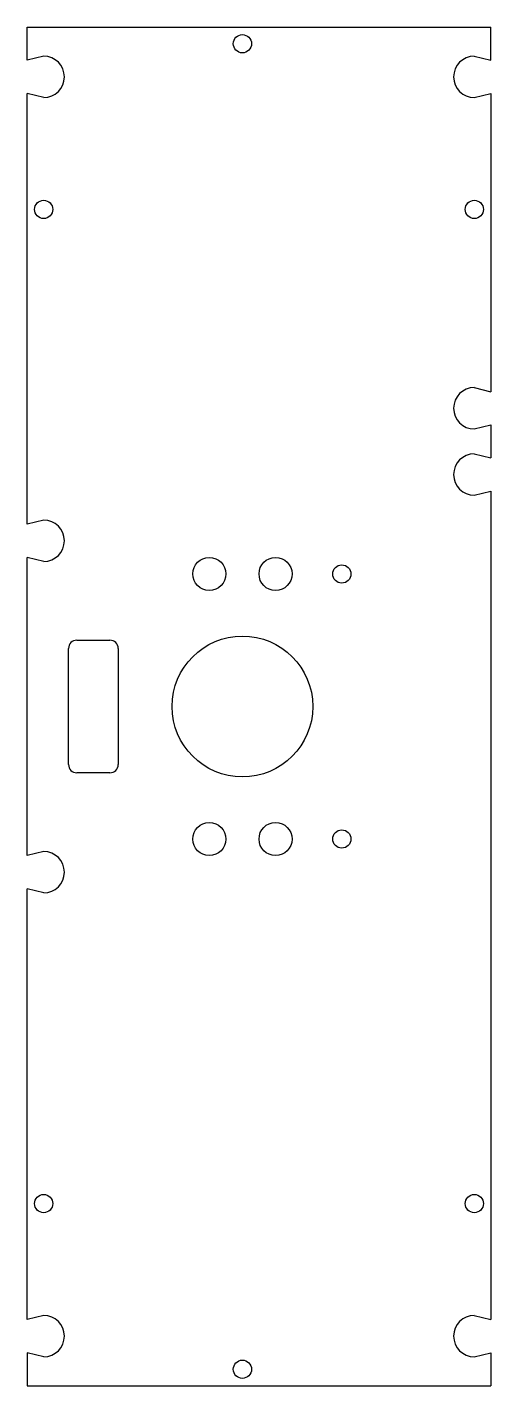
# Model space of a CAD drawing. Header units: millimetres. Extents: x -56 to 56, y -164 to 164.
import ezdxf

# ---------------------------------------------------------------- set-up
doc = ezdxf.new("R2010")
doc.units = ezdxf.units.MM
doc.layers.add('Sketch001', color=7, linetype='CONTINUOUS')

msp = doc.modelspace()

# ---------------------------------------------------------------- linework, layer by layer
at = {"layer": 'Sketch001'}
for p, q in [((-56, 156), (-56, 164)), ((-56, 164), (56, 164)), ((56, 156), (56, 164)), ((-52, 157), (-56, 156)), ((52, 157), (56, 156)), ((-56, 44), (-56, 148)), ((-52, 147), (-56, 148)), ((52, 147), (56, 148)), ((56, 148), (56, 76)), ((52, 77), (56, 76)), ((52, 67), (56, 68)), ((56, 68), (56, 60)), ((52, 61), (56, 60)), ((52, 51), (56, 52)), ((56, 52), (56, -148)), ((-52, 45), (-56, 44)), ((-56, -36), (-56, 36)), ((-52, 35), (-56, 36)), ((-46, -14), (-46, 14)), ((-44, 16), (-36, 16)), ((-34, 14), (-34, -14)), ((-36, -16), (-44, -16)), ((-52, -35), (-56, -36)), ((-56, -148), (-56, -44)), ((-52, -45), (-56, -44)), ((-52, -147), (-56, -148)), ((52, -147), (56, -148)), ((-56, -156), (-56, -164)), ((-52, -157), (-56, -156)), ((52, -157), (56, -156)), ((56, -156), (56, -164)), ((-56, -164), (56, -164))]:
    msp.add_line(p, q, dxfattribs=at)
for centre, radius in [((-4, 160), 2.2), ((-52, 120), 2.2), ((52, 120), 2.2), ((-12, 32), 4), ((4, 32), 4), ((20, 32), 2.2), ((-4, 0), 17), ((-12, -32), 4), ((4, -32), 4), ((20, -32), 2.2), ((-52, -120), 2.2), ((52, -120), 2.2), ((-4, -160), 2.2)]:
    msp.add_circle(centre, radius, dxfattribs=at)
for centre, radius, start, end in [((-52, 152), 5, -90, 90), ((52, 152), 5, 90, -90), ((52, 72), 5, 90, -90), ((52, 56), 5, 90, -90), ((-52, 40), 5, -90, 90), ((-44, 14), 2, 90, 180), ((-36, 14), 2, 0, 90), ((-44, -14), 2, 180, -90), ((-36, -14), 2, -90, 0), ((-52, -40), 5, -90, 90), ((-52, -152), 5, -90, 90), ((52, -152), 5, 90, -90)]:
    msp.add_arc(centre, radius, start, end, dxfattribs=at)

doc.saveas('drawing.dxf')
